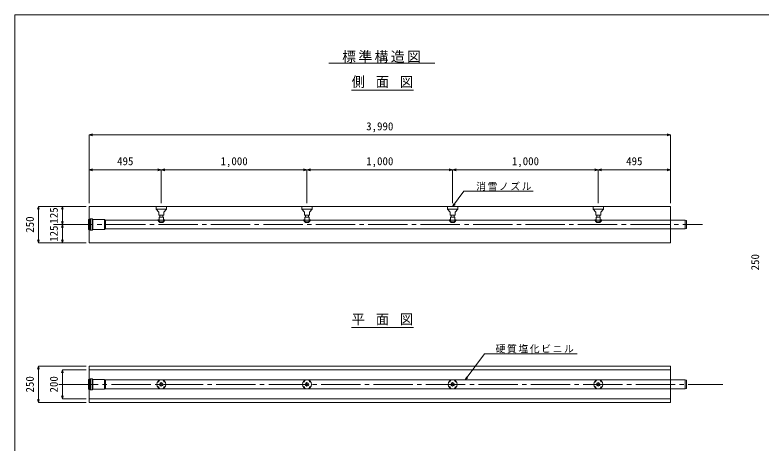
# Model space of a CAD drawing. Units: millimetres on the paper, enlarged 10 times, with parts at other scales. Extents: x -1400 to 4566, y -1784 to 980.
# Drawn here: x -1400 to 308, y 0 to 980 of the extents above; entities that cross this region are included whole.
import ezdxf
from ezdxf.enums import TextEntityAlignment as Align

# ---------------------------------------------------------------- set-up
doc = ezdxf.new("R2010")
doc.units = ezdxf.units.MM
doc.header["$LTSCALE"] = 10
doc.linetypes.add('CHAIN2', pattern=[12, 9, -1, 1, -1])
for name, color, linetype, lineweight in [('0-1_ブロック', 7, 'Continuous', 9), ('1-1', 7, 'Continuous', 9), ('2-1', 7, 'Continuous', 9), ('2-2', 4, 'Continuous', 9), ('2-3', 4, 'Continuous', 9), ('2-4', 7, 'Continuous', 9), ('2-6', 4, 'Continuous', 9)]:
    doc.layers.add(name, color=color, linetype=linetype, lineweight=lineweight)
doc.styles.add('ＭＳ ゴシック', font='')
doc.styles.get('ＭＳ ゴシック').set_extended_font_data('MS Gothic')

msp = doc.modelspace()

# ---------------------------------------------------------------- linework, layer by layer
at = {"layer": '0-1_ブロック', "color": 5}
for p, q in [((-1400, 980), (-1400, -980)), ((1400, 980), (-1400, 980))]:
    msp.add_line(p, q, dxfattribs=at)
at = {"layer": '2-1'}
for p, q in [((-398.31, 541.84), (-395.77, 548.36)), ((-398.31, 541.84), (-392.85, 546.22)), ((-369.4, 145.05), (-366.86, 151.58)), ((-369.4, 145.05), (-363.94, 149.43))]:
    msp.add_line(p, q, dxfattribs=at)
at = {"layer": '2-1', "color": 3}
for p, q in [((-1229.98, 541.84), (-1229.98, 458.5)), ((-1229.98, 541.84), (100.02, 541.84)), ((100.02, 541.84), (100.02, 458.5)), ((-1229.98, 458.5), (100.02, 458.5)), ((-1229.98, 176.13), (-1229.98, 92.79)), ((-1229.98, 176.13), (100.02, 176.13)), ((100.02, 176.13), (100.02, 92.79)), ((-1229.98, 167.79), (100.02, 167.79)), ((-1229.98, 101.13), (100.02, 101.13)), ((-1229.98, 92.79), (100.02, 92.79))]:
    msp.add_line(p, q, dxfattribs=at)
at = {"layer": '2-1', "linetype": 'CHAIN2'}
for p, q in [((-1311.47, 500.17), (173.36, 500.17)), ((-1299.3, 134.46), (220.02, 134.46))]:
    msp.add_line(p, q, dxfattribs=at)
at = {"layer": '2-1'}
for points in [[(-398.31, 541.84), (-372.92, 576.45), (-213.93, 576.45)], [(-369.4, 145.05), (-325.69, 204.64), (-113.36, 204.64)]]:
    msp.add_lwpolyline(points, dxfattribs=at)
for centre, radius in [((-1064.98, 134.46), 10.33), ((-1064.98, 134.46), 4.17), ((-731.65, 134.46), 10.33), ((-731.65, 134.46), 4.17), ((-398.31, 134.46), 10.33), ((-398.31, 134.46), 4.17), ((-64.98, 134.46), 10.33), ((-64.98, 134.46), 4.17), ((-1064.98, 134.46), 1.67), ((-731.65, 134.46), 1.67), ((-398.31, 134.46), 1.67), ((-64.98, 134.46), 1.67)]:
    msp.add_circle(centre, radius, dxfattribs=at)
for centre, major_axis in [((-1071.35, 140.82), (-0.471, 0.471)), ((-1058.61, 140.82), (0.471, 0.471)), ((-738.02, 140.82), (-0.471, 0.471)), ((-725.28, 140.82), (0.471, 0.471)), ((-404.68, 140.82), (-0.471, 0.471)), ((-391.94, 140.82), (0.471, 0.471)), ((-71.35, 140.82), (-0.471, 0.471)), ((-58.61, 140.82), (0.471, 0.471)), ((-1071.31, 128.05), (0.471, 0.471)), ((-1058.61, 128.11), (-0.471, 0.471)), ((-737.98, 128.05), (0.471, 0.471)), ((-725.28, 128.11), (-0.471, 0.471)), ((-404.65, 128.05), (0.471, 0.471)), ((-391.94, 128.11), (-0.471, 0.471)), ((-71.31, 128.05), (0.471, 0.471)), ((-58.61, 128.11), (-0.471, 0.471))]:
    msp.add_ellipse(centre, major_axis=major_axis, ratio=0.7, dxfattribs=at)
at = {"layer": '2-2'}
for p, q in [((-1228.89, 511.59), (-1227.39, 513.09)), ((-1227.39, 513.09), (-1222.91, 513.09)), ((-1227.39, 487.25), (-1227.39, 513.09)), ((-1222.91, 513.09), (-1221.41, 511.59)), ((-1222.91, 487.25), (-1222.91, 513.09)), ((-1231.64, 511.59), (-1231.64, 488.75)), ((-1231.64, 511.59), (-1231.64, 488.75)), ((-1231.64, 511.59), (-1228.89, 511.59)), ((-1228.89, 488.75), (-1228.89, 511.59)), ((-1221.41, 511.59), (-1194.98, 511.59)), ((-1221.41, 511.59), (-1221.41, 488.75)), ((-1194.98, 488.75), (-1194.98, 511.59)), ((-1194.98, 511.59), (-1192.52, 510.17)), ((-1192.52, 490.17), (-1192.52, 510.17)), ((134.02, 510.17), (-1192.52, 510.17)), ((136.69, 509.45), (134.02, 510.17)), ((134.02, 490.17), (134.02, 510.17)), ((136.69, 490.88), (136.69, 509.45)), ((-1231.64, 488.75), (-1228.89, 488.75)), ((-1228.89, 488.75), (-1227.39, 487.25)), ((-1227.39, 487.25), (-1222.91, 487.25)), ((-1222.91, 487.25), (-1221.41, 488.75)), ((-1221.41, 488.75), (-1194.98, 488.75)), ((-1194.98, 488.75), (-1192.52, 490.17)), ((134.02, 490.17), (-1192.52, 490.17)), ((136.69, 490.88), (134.02, 490.17)), ((-1231.64, 145.88), (-1231.64, 123.04)), ((-1231.64, 145.88), (-1231.64, 123.04)), ((-1231.64, 145.88), (-1228.89, 145.88)), ((-1228.89, 145.88), (-1227.39, 147.38)), ((-1228.89, 123.04), (-1228.89, 145.88)), ((-1227.39, 147.38), (-1222.91, 147.38)), ((-1227.39, 121.54), (-1227.39, 147.38)), ((-1222.91, 147.38), (-1221.41, 145.88)), ((-1222.91, 121.54), (-1222.91, 147.38)), ((-1221.41, 145.88), (-1194.98, 145.88)), ((-1221.41, 145.88), (-1221.41, 123.04)), ((-1194.98, 123.04), (-1194.98, 145.88)), ((-1194.98, 145.88), (-1192.52, 144.46)), ((-1192.52, 124.46), (-1192.52, 144.46)), ((134.02, 144.46), (-1192.52, 144.46)), ((136.69, 143.75), (134.02, 144.46)), ((134.02, 124.46), (134.02, 144.46)), ((136.69, 125.18), (136.69, 143.75)), ((-1231.64, 123.04), (-1228.89, 123.04)), ((-1228.89, 123.04), (-1227.39, 121.54)), ((-1227.39, 121.54), (-1222.91, 121.54)), ((-1222.91, 121.54), (-1221.41, 123.04)), ((-1221.41, 123.04), (-1194.98, 123.04)), ((-1194.98, 123.04), (-1192.52, 124.46)), ((134.02, 124.46), (-1192.52, 124.46)), ((136.69, 125.18), (134.02, 124.46))]:
    msp.add_line(p, q, dxfattribs=at)
at = {"layer": '2-3'}
for p, q in [((-1229.98, 705.44), (-1222.25, 707.51)), ((-1229.98, 705.44), (100.02, 705.44)), ((-1229.98, 705.44), (-1222.25, 703.37)), ((-1229.98, 705.44), (-1229.98, 625.54)), ((100.02, 705.44), (92.3, 707.51)), ((100.02, 705.44), (92.3, 703.37)), ((100.02, 705.44), (100.02, 625.54)), ((-1229.98, 625.54), (-1222.25, 627.61)), ((-1229.98, 625.54), (-1064.98, 625.54)), ((-1229.98, 625.54), (-1222.25, 623.47)), ((-1229.98, 625.54), (-1229.98, 549.12)), ((-1064.98, 625.54), (-1072.7, 627.61)), ((-1064.98, 625.54), (-1072.7, 623.47)), ((-1064.98, 625.54), (-1057.25, 627.61)), ((-1064.98, 625.54), (-1064.98, 549.12)), ((-1064.98, 625.54), (-731.64, 625.54)), ((-1064.98, 625.54), (-1057.25, 623.47)), ((-731.64, 625.54), (-739.37, 627.61)), ((-731.64, 625.54), (-739.37, 623.47)), ((-731.64, 625.54), (-723.92, 627.61)), ((-731.64, 625.54), (-731.64, 549.12)), ((-731.64, 625.54), (-398.31, 625.54)), ((-731.64, 625.54), (-723.92, 623.47)), ((-398.31, 625.54), (-406.04, 627.61)), ((-398.31, 625.54), (-406.04, 623.47)), ((-398.31, 625.54), (-390.58, 627.61)), ((-398.31, 625.54), (-398.31, 549.12)), ((-398.31, 625.54), (-64.98, 625.54)), ((-398.31, 625.54), (-390.58, 623.47)), ((-64.98, 625.54), (-72.7, 627.61)), ((-64.98, 625.54), (-72.7, 623.47)), ((-64.98, 625.54), (-57.25, 627.61)), ((-64.98, 625.54), (-64.98, 549.12)), ((-64.98, 625.54), (100.02, 625.54)), ((-64.98, 625.54), (-57.25, 623.47)), ((100.02, 625.54), (92.3, 627.61)), ((100.02, 625.54), (92.3, 623.47)), ((100.02, 625.54), (100.02, 549.12))]:
    msp.add_line(p, q, dxfattribs=at)
at = {"layer": '2-4'}
for p, q in [((-1076.64, 535.17), (-1070.81, 528.5)), ((-1059.14, 528.5), (-1053.31, 535.17)), ((-1053.31, 535.17), (-1053.31, 541.84)), ((-743.31, 535.17), (-737.48, 528.5)), ((-725.81, 528.5), (-719.98, 535.17)), ((-719.98, 535.17), (-719.98, 541.84)), ((-409.98, 535.17), (-404.14, 528.5)), ((-392.48, 528.5), (-386.64, 535.17)), ((-386.64, 535.17), (-386.64, 541.84)), ((-76.64, 535.17), (-70.81, 528.5)), ((-59.14, 528.5), (-53.31, 535.17)), ((-53.31, 535.17), (-53.31, 541.84)), ((-1070.81, 521.84), (-1070.81, 528.5)), ((-1059.14, 521.84), (-1070.81, 521.84)), ((-1069.64, 516.84), (-1069.64, 511.17)), ((-1068.64, 521.84), (-1068.64, 516.84)), ((-1061.31, 521.84), (-1061.31, 516.84)), ((-1059.14, 521.84), (-1059.14, 528.5)), ((-737.48, 521.84), (-737.48, 528.5)), ((-725.81, 521.84), (-737.48, 521.84)), ((-736.31, 516.84), (-736.31, 511.17)), ((-735.31, 521.84), (-735.31, 516.84)), ((-727.98, 521.84), (-727.98, 516.84)), ((-725.81, 521.84), (-725.81, 528.5)), ((-404.14, 521.84), (-404.14, 528.5)), ((-392.48, 521.84), (-404.14, 521.84)), ((-402.98, 516.84), (-402.98, 511.17)), ((-401.98, 521.84), (-401.98, 516.84)), ((-394.64, 521.84), (-394.64, 516.84)), ((-392.48, 521.84), (-392.48, 528.5)), ((-70.81, 521.84), (-70.81, 528.5)), ((-59.14, 521.84), (-70.81, 521.84)), ((-69.64, 516.84), (-69.64, 511.17)), ((-68.64, 521.84), (-68.64, 516.84)), ((-61.31, 521.84), (-61.31, 516.84)), ((-59.14, 521.84), (-59.14, 528.5)), ((-1072.98, 511.17), (-1072.98, 510.17)), ((-1072.98, 511.17), (-1069.64, 511.17)), ((-1068.31, 505.17), (-1061.64, 505.17)), ((-1060.31, 511.17), (-1056.98, 511.17)), ((-1056.98, 511.17), (-1056.98, 510.17)), ((-739.64, 511.17), (-739.64, 510.17)), ((-739.64, 511.17), (-736.31, 511.17)), ((-734.98, 505.17), (-728.31, 505.17)), ((-726.98, 511.17), (-723.64, 511.17)), ((-723.64, 511.17), (-723.64, 510.17)), ((-406.31, 511.17), (-406.31, 510.17)), ((-406.31, 511.17), (-402.98, 511.17)), ((-401.64, 505.17), (-394.98, 505.17)), ((-393.64, 511.17), (-390.31, 511.17)), ((-390.31, 511.17), (-390.31, 510.17)), ((-72.98, 511.17), (-72.98, 510.17)), ((-72.98, 511.17), (-69.64, 511.17)), ((-68.31, 505.17), (-61.64, 505.17)), ((-60.31, 511.17), (-56.98, 511.17)), ((-56.98, 511.17), (-56.98, 510.17))]:
    msp.add_line(p, q, dxfattribs=at)
for points in [[(-1053.31, 535.17), (-1076.64, 535.17), (-1076.64, 541.84)], [(-719.98, 535.17), (-743.31, 535.17), (-743.31, 541.84)], [(-386.64, 535.17), (-409.98, 535.17), (-409.98, 541.84)], [(-53.31, 535.17), (-76.64, 535.17), (-76.64, 541.84)], [(-1069.64, 516.84), (-1060.31, 516.84), (-1060.31, 511.17)], [(-736.31, 516.84), (-726.98, 516.84), (-726.98, 511.17)], [(-402.98, 516.84), (-393.64, 516.84), (-393.64, 511.17)], [(-69.64, 516.84), (-60.31, 516.84), (-60.31, 511.17)]]:
    msp.add_lwpolyline(points, dxfattribs=at)
for centre, radius, start, end in [((-1064.98, 515.29), 9, 207.26604, 332.73396), ((-1064.98, 512.96), 8.47, 199.21912, 246.83101), ((-1064.98, 518.86), 9, 238.76707, 301.23293), ((-1064.98, 512.96), 8.47, 293.16899, 340.78088), ((-731.64, 515.29), 9, 207.26604, 332.73396), ((-731.64, 512.96), 8.47, 199.21912, 246.83101), ((-731.64, 518.86), 9, 238.76707, 301.23293), ((-731.64, 512.96), 8.47, 293.16899, 340.78088), ((-398.31, 515.29), 9, 207.26604, 332.73396), ((-398.31, 512.96), 8.47, 199.21912, 246.83101), ((-398.31, 518.86), 9, 238.76707, 301.23293), ((-398.31, 512.96), 8.47, 293.16899, 340.78088), ((-64.98, 515.29), 9, 207.26604, 332.73396), ((-64.98, 512.96), 8.47, 199.21912, 246.83101), ((-64.98, 518.86), 9, 238.76707, 301.23293), ((-64.98, 512.96), 8.47, 293.16899, 340.78088)]:
    msp.add_arc(centre, radius, start, end, dxfattribs=at)
at = {"layer": '2-6', "color": 3}
for p, q in [((-681.6, 869.54), (-439.38, 869.54)), ((-630.03, 808.12), (-487.48, 808.12)), ((-630.03, 264.54), (-487.48, 264.54))]:
    msp.add_line(p, q, dxfattribs=at)
at = {"layer": '2-6'}
for p, q in [((-1346.2, 541.84), (-1348.02, 535.07)), ((-1346.2, 458.5), (-1346.2, 541.84)), ((-1346.2, 541.84), (-1344.39, 535.07)), ((-1346.2, 541.84), (-1291.33, 541.84)), ((-1291.33, 541.84), (-1293.14, 535.07)), ((-1291.33, 500.17), (-1291.33, 541.84)), ((-1291.33, 541.84), (-1289.52, 535.07)), ((-1291.33, 541.84), (-1237.07, 541.84)), ((-1291.33, 500.17), (-1293.14, 506.93)), ((-1291.33, 500.17), (-1293.14, 493.41)), ((-1291.33, 500.17), (-1289.52, 506.93)), ((-1291.33, 458.5), (-1291.33, 500.17)), ((-1291.33, 500.17), (-1289.52, 493.41)), ((-1291.33, 500.17), (-1237.07, 500.17)), ((-1346.2, 458.5), (-1348.02, 465.26)), ((-1346.2, 458.5), (-1344.39, 465.26)), ((-1291.33, 458.5), (-1293.14, 465.26)), ((-1291.33, 458.5), (-1289.52, 465.26)), ((-1346.2, 458.5), (-1291.33, 458.5)), ((-1291.33, 458.5), (-1237.07, 458.5)), ((-1346.2, 176.13), (-1348.02, 169.37)), ((-1346.2, 92.79), (-1346.2, 176.13)), ((-1346.2, 176.13), (-1344.39, 169.37)), ((-1346.2, 176.13), (-1237.07, 176.13)), ((-1291.33, 167.79), (-1293.14, 161.03)), ((-1291.33, 101.13), (-1291.33, 167.79)), ((-1291.33, 167.79), (-1289.52, 161.03)), ((-1291.33, 167.79), (-1237.07, 167.79)), ((-1291.33, 101.13), (-1293.14, 107.89)), ((-1291.33, 101.13), (-1289.52, 107.89)), ((-1346.2, 92.79), (-1348.02, 99.56)), ((-1346.2, 92.79), (-1344.39, 99.56)), ((-1346.2, 92.79), (-1237.07, 92.79)), ((-1291.33, 101.13), (-1237.07, 101.13))]:
    msp.add_line(p, q, dxfattribs=at)

# ---------------------------------------------------------------- texts
at = {"layer": '1-1', "color": 4, "style": 'ＭＳ ゴシック'}
msp.add_text('250', height=18.33, rotation=90, dxfattribs=at).set_placement((308.58, 395.28), align=Align.BOTTOM_LEFT)
at = {"layer": '2-3', "style": 'ＭＳ ゴシック'}
for s, p in [('3,990', (-596.23, 710.44)), ('495', (-1166.23, 630.54)), ('1,000', (-929.56, 630.54)), ('1,000', (-596.23, 630.54)), ('1,000', (-262.89, 630.54)), ('495', (-1.23, 630.54))]:
    msp.add_text(s, height=18.33, dxfattribs=at).set_placement(p, align=Align.BOTTOM_LEFT)
at = {"layer": '2-6', "style": 'ＭＳ ゴシック'}
for s, p in [('125', (-1296.33, 502.25)), ('250', (-1351.2, 481.42)), ('125', (-1296.33, 460.59)), ('250', (-1351.2, 115.71)), ('200', (-1296.33, 115.71))]:
    msp.add_text(s, height=18.33, rotation=90, dxfattribs=at).set_placement(p, align=Align.BOTTOM_LEFT)
at = {"layer": '2-6', "color": 7, "attachment_point": 7, "style": 'ＭＳ ゴシック'}
for s, insert, char_height in [('\\T1.17;標準構造図', (-651.12, 870.37), 23.23), ('\\T1.22;\\W0.95;側\\~面\\~図', (-629.17, 812.82), 23.23), ('\\T1.17;消雪ノズル', (-344.37, 577.52), 16.34), ('\\T1.22;\\W0.95;平\\~面\\~図', (-629.17, 269.24), 23.23), ('\\T1.17;硬質塩化ビニル', (-299.85, 205.64), 16.34)]:
    msp.add_mtext(s, dxfattribs=dict(at, insert=insert, char_height=char_height))

doc.saveas('drawing.dxf')
